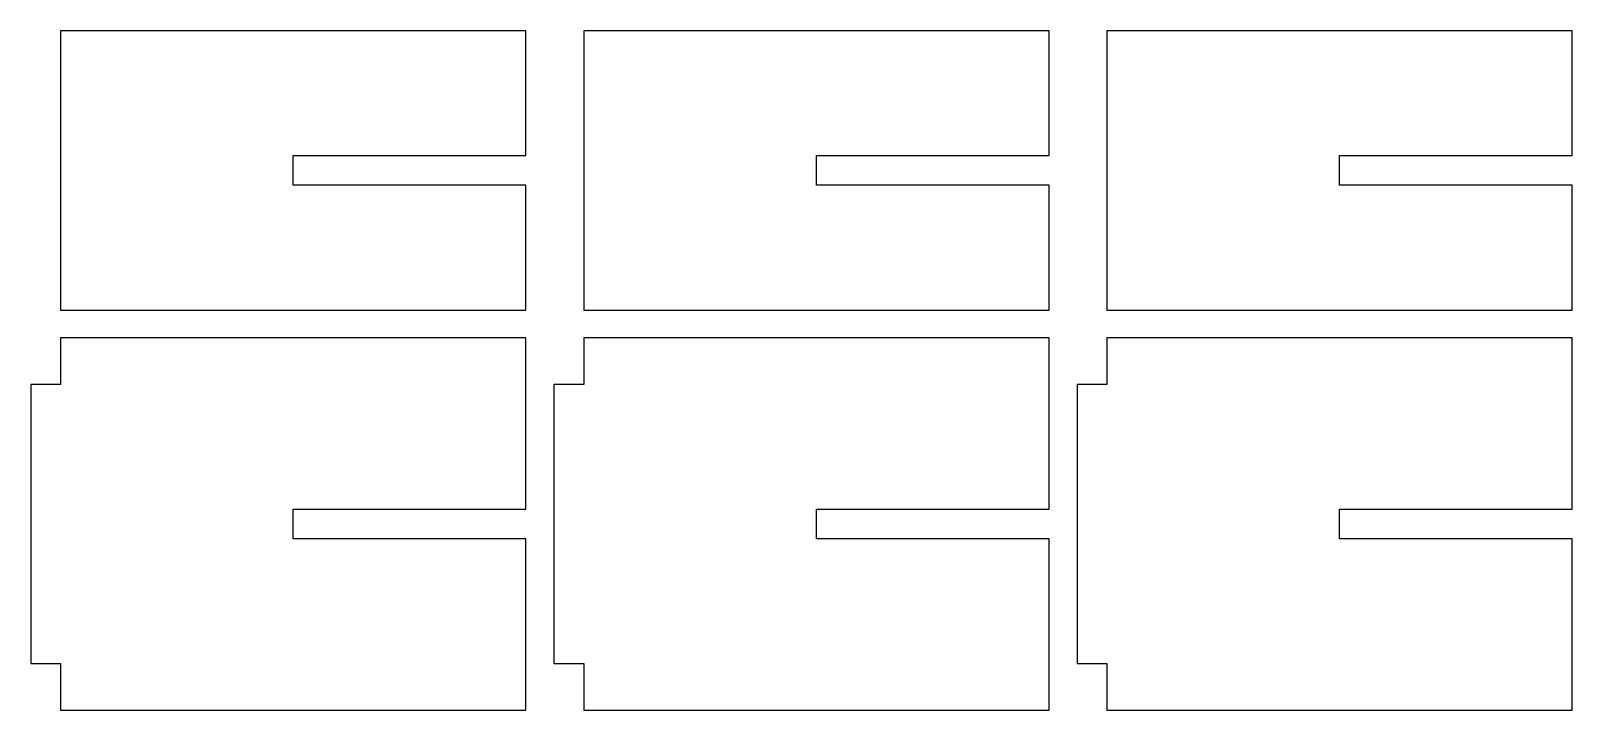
# Model space of a CAD drawing. Header units: metres. Extents: x 142 to 307, y -42 to 32.
import ezdxf

# ---------------------------------------------------------------- set-up
doc = ezdxf.new("R2010")
doc.units = ezdxf.units.M

msp = doc.modelspace()

# ---------------------------------------------------------------- linework, layer by layer
for p, q in [((195, 31.5), (145, 31.5)), ((145, 31.5), (145, 1.5)), ((195, 18.1), (195, 31.5)), ((251.2, 31.5), (201.2, 31.5)), ((201.2, 31.5), (201.2, 1.5)), ((251.2, 18.1), (251.2, 31.5)), ((307.4, 31.5), (257.4, 31.5)), ((257.4, 31.5), (257.4, 1.5)), ((307.4, 18.1), (307.4, 31.5)), ((170, 14.9), (170, 18.1)), ((170, 18.1), (195, 18.1)), ((226.2, 14.9), (226.2, 18.1)), ((226.2, 18.1), (251.2, 18.1)), ((282.4, 14.9), (282.4, 18.1)), ((282.4, 18.1), (307.4, 18.1)), ((195, 14.9), (170, 14.9)), ((195, 1.5), (195, 14.9)), ((251.2, 14.9), (226.2, 14.9)), ((251.2, 1.5), (251.2, 14.9)), ((307.4, 14.9), (282.4, 14.9)), ((307.4, 1.5), (307.4, 14.9)), ((145, 1.5), (195, 1.5)), ((201.2, 1.5), (251.2, 1.5)), ((257.4, 1.5), (307.4, 1.5)), ((195, -1.5), (145, -1.5)), ((145, -1.5), (145, -6.5)), ((195, -19.9), (195, -1.5)), ((251.2, -1.5), (201.2, -1.5)), ((201.2, -1.5), (201.2, -6.5)), ((251.2, -19.9), (251.2, -1.5)), ((307.4, -1.5), (257.4, -1.5)), ((257.4, -1.5), (257.4, -6.5)), ((307.4, -19.9), (307.4, -1.5)), ((145, -6.5), (141.8, -6.5)), ((141.8, -6.5), (141.8, -36.5)), ((201.2, -6.5), (198, -6.5)), ((198, -6.5), (198, -36.5)), ((257.4, -6.5), (254.2, -6.5)), ((254.2, -6.5), (254.2, -36.5)), ((170, -23.1), (170, -19.9)), ((170, -19.9), (195, -19.9)), ((226.2, -23.1), (226.2, -19.9)), ((226.2, -19.9), (251.2, -19.9)), ((282.4, -23.1), (282.4, -19.9)), ((282.4, -19.9), (307.4, -19.9)), ((195, -23.1), (170, -23.1)), ((195, -41.5), (195, -23.1)), ((251.2, -23.1), (226.2, -23.1)), ((251.2, -41.5), (251.2, -23.1)), ((307.4, -23.1), (282.4, -23.1)), ((307.4, -41.5), (307.4, -23.1)), ((141.8, -36.5), (145, -36.5)), ((145, -36.5), (145, -41.5)), ((198, -36.5), (201.2, -36.5)), ((201.2, -36.5), (201.2, -41.5)), ((254.2, -36.5), (257.4, -36.5)), ((257.4, -36.5), (257.4, -41.5)), ((145, -41.5), (195, -41.5)), ((201.2, -41.5), (251.2, -41.5)), ((257.4, -41.5), (307.4, -41.5))]:
    msp.add_line(p, q)

doc.saveas('drawing.dxf')
